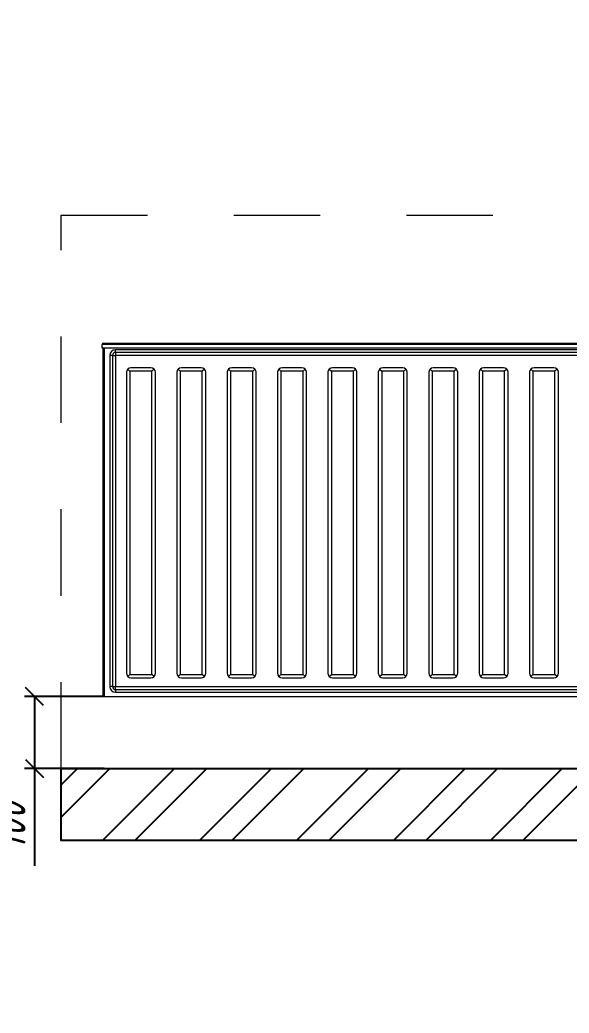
# Model space of a CAD drawing. Header units: millimetres. Extents: x -3929 to 624051, y 52832 to 514950.
# Drawn here: x 16802 to 20618, y 70767 to 77665 of the extents above; entities that cross this region are included whole.
import ezdxf

# ---------------------------------------------------------------- set-up
doc = ezdxf.new("R2010")
doc.units = ezdxf.units.MM
for name, pattern in [('Dash', [11.999999, 6, -6]), ('K5LT32771', [0]), ('K5LT_THIN', [0])]:
    doc.linetypes.add(name, pattern=pattern)
doc.layers.add('RC_A-WALL-PATT_GazBeton', color=252, linetype='Continuous', lineweight=9)
doc.layers.add('ПРИБОРЫ', color=3, linetype='Continuous')
doc.styles.add('РАЗМЕРНЫЙ', font='simplex.shx', dxfattribs={"width": 0.6, "oblique": 15})
doc.dimstyles.new('Рабочий', dxfattribs={"dimscale": 700, "dimtxt": 0.41, "dimasz": 0.18, "dimexe": 0.1, "dimexo": 0, "dimgap": 0.09, "dimtad": 1, "dimdec": 0, "dimzin": 0, "dimdsep": 46, "dimtxsty": 'РАЗМЕРНЫЙ', "dimblk": 'OBLIQUE', "dimcen": 0.09, "dimclrd": 256, "dimclre": 256, "dimclrt": 256, "dimaunit": 1, "dimadec": 0, "dimazin": 0, "dimtfac": 1, "dimtdec": 0, "dimtofl": 0, "dimtmove": 0, "dimatfit": 2, "dimfxl": 1, "dimtolj": 1, "dimtzin": 0, "dimarcsym": 0})

# ---------------------------------------------------------------- blocks, each defined once
blk = doc.blocks.new('_Oblique')
at = {"color": 0, "linetype": 'ByBlock', "lineweight": -2}
blk.add_line((-0.5, -0.5), (0.5, 0.5), dxfattribs=at)
blk = doc.blocks.new('*D2980')
at = {"layer": 'Defpoints', "color": 0, "lineweight": 40, "transparency": 16777216}
for p in [(17388.3, 72966.1), (16904.1, 72466.1), (17388.3, 72466.1)]:
    blk.add_point(p, dxfattribs=at)
at = {"layer": 'ПРИБОРЫ', "color": 7, "lineweight": -2, "transparency": 16777216}
for p, q in [((17388.3, 72966.1), (16834.1, 72966.1)), ((16904.1, 72966.1), (16904.1, 72466.1)), ((17388.3, 72466.1), (16834.1, 72466.1)), ((16904.1, 72466.1), (16904.1, 71791))]:
    blk.add_line(p, q, dxfattribs=at)
at = {"layer": 'ПРИБОРЫ', "color": 7, "lineweight": -2, "transparency": 16777216, "xscale": 126, "yscale": 126, "zscale": 126}
for p, rotation in [((16904.1, 72966.1), 90), ((16904.1, 72466.1), 270)]:
    blk.add_blockref('_Oblique', p, dxfattribs=dict(at, rotation=rotation))
at = {"layer": 'ПРИБОРЫ', "color": 7, "transparency": 16777216, "insert": (16697.6, 72065.5), "char_height": 287, "attachment_point": 5, "rotation": 90, "style": 'РАЗМЕРНЫЙ'}
blk.add_mtext('\\A1;100', dxfattribs=at)

msp = doc.modelspace()

# ---------------------------------------------------------------- hatches: boundary and pattern name
at = {"layer": 'RC_A-WALL-PATT_GazBeton', "lineweight": 25, "ltscale": 10}
h = msp.add_hatch(dxfattribs=at)
h.set_pattern_fill('ANSI32', scale=50)
h.set_pattern_definition([(45, (112677.6, 296583.27), (-336.7596, 336.7596), []), (45, (112902.13, 296583.27), (-336.7596, 336.7596), [])])
h.paths.add_polyline_path([(32613.086, 72466.066), (17088.915, 72466.066), (17088.915, 71967.195), (32613.086, 71967.195)])

# ---------------------------------------------------------------- linework, layer by layer
at = {"color": 7, "linetype": 'K5LT32771', "lineweight": 0}
for p, q in [((17373.252, 75386.066), (17373.252, 75410.066)), ((23163.252, 75410.066), (17373.252, 75410.066)), ((17382.252, 75419.066), (23154.252, 75419.066)), ((23163.252, 75386.066), (17373.252, 75386.066)), ((17379.252, 75386.066), (17379.252, 72966.066)), ((17388.252, 75386.066), (17388.252, 72966.066)), ((17427.252, 75335.066), (17427.252, 73035.066)), ((17445.252, 75335.066), (17427.252, 75335.066)), ((17445.252, 75335.066), (17445.252, 73035.066)), ((17445.252, 75335.066), (17466.252, 75335.066)), ((17466.252, 75356.066), (17466.252, 75374.066)), ((23070.252, 75374.066), (17466.252, 75374.066)), ((23070.252, 75356.066), (17466.252, 75356.066)), ((17466.252, 75356.066), (17466.252, 75335.066)), ((23070.252, 75335.066), (17466.252, 75335.066)), ((17466.252, 75335.066), (17466.252, 73035.066)), ((17445.252, 73035.066), (17427.252, 73035.066)), ((17445.252, 73035.066), (17466.252, 73035.066)), ((17466.252, 73035.066), (23070.252, 73035.066)), ((17466.252, 73014.066), (17466.252, 73035.066)), ((17466.252, 73014.066), (23070.252, 73014.066)), ((17466.252, 73014.066), (17466.252, 72996.066)), ((17466.252, 72996.066), (23070.252, 72996.066)), ((17379.252, 72966.066), (17388.252, 72966.066)), ((17388.252, 72966.066), (23148.252, 72966.066))]:
    msp.add_line(p, q, dxfattribs=at)
at = {"color": 7, "linetype": 'K5LT_THIN', "lineweight": 0}
for p, q in [((17542.188, 75217.985), (17542.188, 73127.791)), ((17551.464, 75240.379), (17566.132, 75225.71)), ((17719.621, 75225.71), (17566.132, 75225.71)), ((17566.132, 75225.71), (17566.132, 73120.066)), ((17711.896, 75249.655), (17573.858, 75249.655)), ((17734.29, 75240.379), (17719.621, 75225.71)), ((17719.621, 73120.066), (17719.621, 75225.71)), ((17743.566, 73127.791), (17743.566, 75217.985)), ((17892.188, 75217.985), (17892.188, 73127.791)), ((17901.464, 75240.379), (17916.132, 75225.71)), ((18069.621, 75225.71), (17916.132, 75225.71)), ((17916.132, 75225.71), (17916.132, 73120.066)), ((18061.896, 75249.655), (17923.858, 75249.655)), ((18084.29, 75240.379), (18069.621, 75225.71)), ((18069.621, 73120.066), (18069.621, 75225.71)), ((18093.566, 73127.791), (18093.566, 75217.985)), ((18242.188, 75217.985), (18242.188, 73127.791)), ((18251.464, 75240.379), (18266.132, 75225.71)), ((18419.621, 75225.71), (18266.132, 75225.71)), ((18266.132, 75225.71), (18266.132, 73120.066)), ((18411.896, 75249.655), (18273.858, 75249.655)), ((18434.29, 75240.379), (18419.621, 75225.71)), ((18419.621, 73120.066), (18419.621, 75225.71)), ((18443.566, 73127.791), (18443.566, 75217.985)), ((18592.188, 75217.985), (18592.188, 73127.791)), ((18601.464, 75240.379), (18616.132, 75225.71)), ((18769.621, 75225.71), (18616.132, 75225.71)), ((18616.132, 75225.71), (18616.132, 73120.066)), ((18761.896, 75249.655), (18623.858, 75249.655)), ((18784.29, 75240.379), (18769.621, 75225.71)), ((18769.621, 73120.066), (18769.621, 75225.71)), ((18793.566, 73127.791), (18793.566, 75217.985)), ((18942.188, 75217.985), (18942.188, 73127.791)), ((18951.464, 75240.379), (18966.132, 75225.71)), ((19119.621, 75225.71), (18966.132, 75225.71)), ((18966.132, 75225.71), (18966.132, 73120.066)), ((19111.896, 75249.655), (18973.858, 75249.655)), ((19134.29, 75240.379), (19119.621, 75225.71)), ((19119.621, 73120.066), (19119.621, 75225.71)), ((19143.566, 73127.791), (19143.566, 75217.985)), ((19292.188, 75217.985), (19292.188, 73127.791)), ((19301.464, 75240.379), (19316.132, 75225.71)), ((19469.621, 75225.71), (19316.132, 75225.71)), ((19316.132, 75225.71), (19316.132, 73120.066)), ((19461.896, 75249.655), (19323.858, 75249.655)), ((19484.29, 75240.379), (19469.621, 75225.71)), ((19469.621, 73120.066), (19469.621, 75225.71)), ((19493.566, 73127.791), (19493.566, 75217.985)), ((19642.188, 75217.985), (19642.188, 73127.791)), ((19651.464, 75240.379), (19666.132, 75225.71)), ((19819.621, 75225.71), (19666.132, 75225.71)), ((19666.132, 75225.71), (19666.132, 73120.066)), ((19811.896, 75249.655), (19673.858, 75249.655)), ((19834.29, 75240.379), (19819.621, 75225.71)), ((19819.621, 73120.066), (19819.621, 75225.71)), ((19843.566, 73127.791), (19843.566, 75217.985)), ((19992.188, 75217.985), (19992.188, 73127.791)), ((20001.464, 75240.379), (20016.132, 75225.71)), ((20169.621, 75225.71), (20016.132, 75225.71)), ((20016.132, 75225.71), (20016.132, 73120.066)), ((20161.896, 75249.655), (20023.858, 75249.655)), ((20184.29, 75240.379), (20169.621, 75225.71)), ((20169.621, 73120.066), (20169.621, 75225.71)), ((20193.566, 73127.791), (20193.566, 75217.985)), ((20342.188, 75217.985), (20342.188, 73127.791)), ((20351.464, 75240.379), (20366.132, 75225.71)), ((20519.621, 75225.71), (20366.132, 75225.71)), ((20366.132, 75225.71), (20366.132, 73120.066)), ((20511.896, 75249.655), (20373.858, 75249.655)), ((20534.29, 75240.379), (20519.621, 75225.71)), ((20519.621, 73120.066), (20519.621, 75225.71)), ((20543.566, 73127.791), (20543.566, 75217.985)), ((17551.464, 73105.397), (17566.132, 73120.066)), ((17566.132, 73120.066), (17719.621, 73120.066)), ((17734.29, 73105.397), (17719.621, 73120.066)), ((17901.464, 73105.397), (17916.132, 73120.066)), ((17916.132, 73120.066), (18069.621, 73120.066)), ((18084.29, 73105.397), (18069.621, 73120.066)), ((18251.464, 73105.397), (18266.132, 73120.066)), ((18266.132, 73120.066), (18419.621, 73120.066)), ((18434.29, 73105.397), (18419.621, 73120.066)), ((18601.464, 73105.397), (18616.132, 73120.066)), ((18616.132, 73120.066), (18769.621, 73120.066)), ((18784.29, 73105.397), (18769.621, 73120.066)), ((18951.464, 73105.397), (18966.132, 73120.066)), ((18966.132, 73120.066), (19119.621, 73120.066)), ((19134.29, 73105.397), (19119.621, 73120.066)), ((19301.464, 73105.397), (19316.132, 73120.066)), ((19316.132, 73120.066), (19469.621, 73120.066)), ((19484.29, 73105.397), (19469.621, 73120.066)), ((19651.464, 73105.397), (19666.132, 73120.066)), ((19666.132, 73120.066), (19819.621, 73120.066)), ((19834.29, 73105.397), (19819.621, 73120.066)), ((20001.464, 73105.397), (20016.132, 73120.066)), ((20016.132, 73120.066), (20169.621, 73120.066)), ((20184.29, 73105.397), (20169.621, 73120.066)), ((20351.464, 73105.397), (20366.132, 73120.066)), ((20366.132, 73120.066), (20519.621, 73120.066)), ((20534.29, 73105.397), (20519.621, 73120.066)), ((17573.858, 73096.121), (17711.896, 73096.121)), ((17923.858, 73096.121), (18061.896, 73096.121)), ((18273.858, 73096.121), (18411.896, 73096.121)), ((18623.858, 73096.121), (18761.896, 73096.121)), ((18973.858, 73096.121), (19111.896, 73096.121)), ((19323.858, 73096.121), (19461.896, 73096.121)), ((19673.858, 73096.121), (19811.896, 73096.121)), ((20023.858, 73096.121), (20161.896, 73096.121)), ((20373.858, 73096.121), (20511.896, 73096.121))]:
    msp.add_line(p, q, dxfattribs=at)
at = {"color": 7, "linetype": 'Dash', "lineweight": 20, "ltscale": 100}
msp.add_lwpolyline([(17088.468, 76308.893), (32613.086, 76308.893), (32613.086, 72466.066), (17088.468, 72466.066)], close=True, dxfattribs=at)
at = {"color": 7, "linetype": 'K5LT32771', "lineweight": 0}
for centre, radius, start, end in [((17382.252, 75410.066), 9, 90, 180), ((17382.252, 75410.066), 9, 90, 180), ((17466.252, 75335.066), 39, 90, 180), ((17466.252, 75335.066), 21, 90, 180), ((17466.252, 73035.066), 39, 180, 270), ((17466.252, 73035.066), 21, 180, 270)]:
    msp.add_arc(centre, radius, start, end, dxfattribs=at)
at = {"color": 7, "linetype": 'K5LT_THIN', "lineweight": 0}
for centre, start, end in [((17573.858, 75217.985), 90, 180), ((17711.896, 75217.985), 0, 90), ((17923.858, 75217.985), 90, 180), ((18061.896, 75217.985), 0, 90), ((18273.858, 75217.985), 90, 180), ((18411.896, 75217.985), 0, 90), ((18623.858, 75217.985), 90, 180), ((18761.896, 75217.985), 0, 90), ((18973.858, 75217.985), 90, 180), ((19111.896, 75217.985), 0, 90), ((19323.858, 75217.985), 90, 180), ((19461.896, 75217.985), 0, 90), ((19673.858, 75217.985), 90, 180), ((19811.896, 75217.985), 0, 90), ((20023.858, 75217.985), 90, 180), ((20161.896, 75217.985), 0, 90), ((20373.858, 75217.985), 90, 180), ((20511.896, 75217.985), 0, 90), ((17573.858, 73127.791), 180, 270), ((17711.896, 73127.791), 270, 0), ((17923.858, 73127.791), 180, 270), ((18061.896, 73127.791), 270, 0), ((18273.858, 73127.791), 180, 270), ((18411.896, 73127.791), 270, 0), ((18623.858, 73127.791), 180, 270), ((18761.896, 73127.791), 270, 0), ((18973.858, 73127.791), 180, 270), ((19111.896, 73127.791), 270, 0), ((19323.858, 73127.791), 180, 270), ((19461.896, 73127.791), 270, 0), ((19673.858, 73127.791), 180, 270), ((19811.896, 73127.791), 270, 0), ((20023.858, 73127.791), 180, 270), ((20161.896, 73127.791), 270, 0), ((20373.858, 73127.791), 180, 270), ((20511.896, 73127.791), 270, 0)]:
    msp.add_arc(centre, 31.67, start, end, dxfattribs=at)
at = {"layer": 'RC_A-WALL-PATT_GazBeton', "color": 7, "lineweight": 25, "ltscale": 10}
msp.add_lwpolyline([(17088.915, 72466.066), (32613.086, 72466.066), (32613.086, 71967.195), (17088.915, 71967.195)], close=True, dxfattribs=at)

# ---------------------------------------------------------------- dimensions: what is measured, and where the dimension line sits
at = {"layer": 'ПРИБОРЫ', "color": 7}
dim = msp.add_linear_dim(base=(16904.071, 72466.066), p1=(17388.252, 72966.066), p2=(17388.252, 72466.066), angle=90, text='100', dimstyle='Рабочий', override={"dimlfac": 0.25, "dimclrd": 7, "dimclre": 7, "dimclrt": 7}, dxfattribs=at)
dim.commit()
dim.dimension.update_dxf_attribs({"geometry": '*D2980', "text_midpoint": (16697.571, 72065.539)})

doc.saveas('drawing.dxf')
